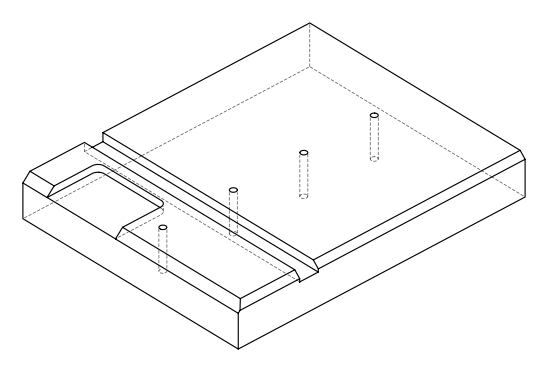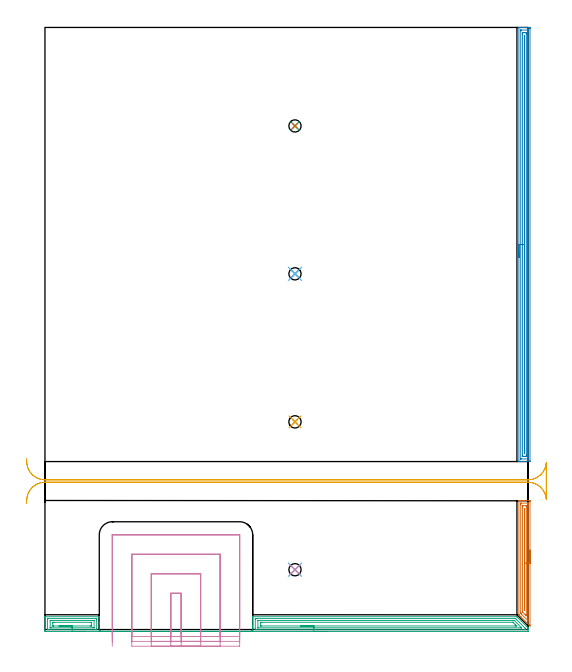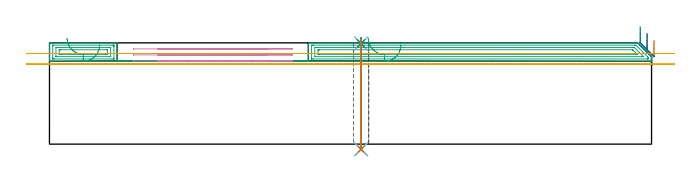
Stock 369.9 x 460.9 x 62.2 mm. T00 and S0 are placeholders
(PLAN: 13 operations, 4 tool changes, 33.5 min)
(1 AREA_MILL | FG_CHAMFER_SURFACE | UGT0205_001 | 3.08 min | 3751 mm3)
(2 AREA_MILL_1 | FG_CHAMFER_SURFACE_1 | UGT0205_001 | 10.78 min | 12182 mm3)
(3 AREA_MILL_2 | FG_CHAMFER_SURFACE_2 | UGT0205_001 | 9.49 min | 22952 mm3)
(4 MILL_SLOT | SLOT_PARTIAL_RECTANGULAR | UGT0201_135 | Follow Part, ap 4.975, ae 75% | 5.54 min | 99917 mm3)
(5 MILL_RECTANGULAR_SLOT | SLOT_RECTANGULAR | UGT0201_006 | Follow Part, ap 7, ae 75% | 3.46 min | 142899 mm3)
(6 SPOT_DRILL | STEP1HOLE | NXT0321_9005460120000 | 0.03 min | 7 mm3)
(7 SPOT_DRILL_1 | STEP1HOLE_1 | NXT0321_9005460120000 | 0.03 min | 6 mm3)
(8 SPOT_DRILL_2 | STEP1HOLE_2 | NXT0321_9005460120000 | 0.03 min | 14 mm3)
(9 SPOT_DRILL_3 | STEP1HOLE_3 | NXT0321_9005460120000 | 0.03 min | 10 mm3)
(10 DRILL_THROUGH_HOLE_INTO_CENTER | STEP1HOLE | NXT0301_065 | 0.27 min | 4282 mm3)
(11 DRILL_THROUGH_HOLE_INTO_CENTER_1 | STEP1HOLE_1 | NXT0301_065 | 0.27 min | 4284 mm3)
(12 DRILL_THROUGH_HOLE_INTO_CENTER_2 | STEP1HOLE_2 | NXT0301_065 | 0.27 min | 4277 mm3)
(13 DRILL_THROUGH_HOLE_INTO_CENTER_3 | STEP1HOLE_3 | NXT0301_065 | 0.27 min | 4307 mm3)
(TOOL UGT0205_001 | Chamfer Mill 20 x 3 x 45 deg. | D20 FL50 Z2)
(TOOL UGT0201_135 | Carbide End Mill 19.9 | D19.9 FL30 Z4)
(TOOL UGT0201_006 | End Mill 28 mm | D28 FL25 Z2)
(TOOL NXT0321_9005460120000 | NC Spot Drill, 142deg, 12mm, Carbide, Uncoated | D12 PA142 FL30 Z2)
(TOOL NXT0301_065 | Carbide Drill 9.4mm [860.1-0940-075A1-MM 2214] | D9.4 PA140 FL98 Z2)
(OP 1 AREA_MILL)
G17 G21 G94 G90
T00 M6
G54
G17 G0 G90 X371.3 Y60.8 S1061 M3
G43 Z72.2 H0
Z63.7
G94 G1 Y60.762 Z62.828 F250.
Y60.648 Z61.963
Y60.459 Z61.112
Y60.197 Z60.28
Y59.863 Z59.474
Y59.46 Z58.7
Y58.992 Z57.964
Y58.46 Z57.272
Y57.871 Z56.629
Y57.228 Z56.04
Y56.536 Z55.508
Y55.8 Z55.04
Y55.026 Z54.637
Y54.22 Z54.303
Y53.388 Z54.041
Y52.536 Z53.852
Y51.672 Z53.738
Y50.8 Z53.7
Y2.942
X371.299 Y2.907 Z53.699
X371.292 Y2.816 Z53.697
X371.291 Y2.815 Z53.699
X371.265 Y2.83 Z53.724
X371.121 Y2.978 Z53.877
X370.976 Y3.122 Z54.02
X370.838 Y3.261 Z54.16
X370.674 Y3.425 Z54.324
X370.539 Y3.559 Z54.457
X370.412 Y3.687 Z54.586
X364.433 Y9.667 Z60.566
X363.076 Y11.023 Z61.922
X362.885 Y11.216 Z62.112
X362.803 Y11.305 Z62.189
X362.8 Y11.47 Z62.2
Y98.622
X362.802 Y98.79 Z62.188
X362.927 Y98.797 Z62.065
X363.059 Y98.8 Z61.941
X363.301 Z61.699
X363.997 Z60.998
X365.217 Z59.78
X365.741 Z59.253
X366.352 Z58.644
X370.713 Z54.284
X370.976 Y98.796 Z54.022
X371.294 Y98.79 Z53.704
X371.298 Y98.505 Z53.701
X371.3 Y98.175 Z53.7
Y97.842
Y50.8
X369.886 Z55.114
Y7.224
X369.885 Y7.001 Z55.115
X369.882 Y6.806 Z55.118
X369.879 Y6.71 Z55.121
X369.876 Y6.685 Z55.124
X369.848 Y6.711 Z55.152
X369.551 Y7.001 Z55.449
X364.869 Y11.681 Z60.131
X364.532 Y12.019 Z60.468
X364.361 Y12.192 Z60.639
X364.276 Y12.282 Z60.724
X364.235 Y12.327 Z60.765
X364.221 Y12.364 Z60.779
X364.216 Y13.033 Z60.784
X364.215 Y13.258 Z60.785
X364.214 Y95.493 Z60.786
X364.215 Y96.163 Z60.785
X364.217 Y96.387 Z60.783
X364.221 Y96.721 Z60.779
X364.23 Y96.79 Z60.77
X364.332 Y96.795 Z60.668
X364.467 Y96.799 Z60.533
X369.231 Y96.8 Z55.769
X369.702 Y96.798 Z55.298
X369.844 Y96.793 Z55.156
X369.871 Y96.791 Z55.129
X369.879 Y96.742 Z55.121
X369.883 Y96.613 Z55.117
X369.884 Y96.387 Z55.116
X369.886 Y95.716 Z55.114
Y95.493
Y50.8
X368.472 Z56.528
X368.471 Y11.355 Z56.529
X368.466 Y10.576 Z56.534
X368.465 Y10.563 Z56.535
X368.432 Y10.576 Z56.568
X368.359 Y10.644 Z56.641
X367.529 Y11.47 Z57.471
X365.741 Y13.258 Z59.259
X365.635 Y13.366 Z59.365
X365.629 Y14.152 Z59.371
Y14.267
Y93.821
X365.633 Y94.599 Z59.367
X365.635 Y94.709 Z59.365
X365.649 Y94.79 Z59.351
X365.741 Y94.792 Z59.259
X366.419 Y94.799 Z58.581
X368.164 Z56.836
X368.359 Y94.794 Z56.641
X368.423 Y94.79 Z56.577
X368.465 Y94.783 Z56.535
X368.467 Y94.715 Z56.533
X368.47 Y94.599 Z56.53
X368.471 Y94.484 Z56.529
X368.472 Y50.8 Z56.528
X367.057 Z57.943
Y15.03
X367.051 Y14.597 Z57.949
X367.049 Y14.547 Z57.951
X367.044 Y14.591 Z57.956
X367.043 Y14.605 Z57.957
Y91.933
X367.048 Y92.367 Z57.952
X367.051 Y92.464 Z57.949
X367.056 Y92.372 Z57.944
X367.057 Y92.358 Z57.943
Y50.8
Y49.928 Z57.981
Y49.064 Z58.095
Y48.212 Z58.283
Y47.38 Z58.546
Y46.574 Z58.88
Y45.8 Z59.282
Y45.064 Z59.751
Y44.372 Z60.282
Y43.729 Z60.872
Y43.14 Z61.515
Y42.608 Z62.207
Y42.14 Z62.943
Y41.737 Z63.716
Y41.403 Z64.522
Y41.141 Z65.354
Y40.952 Z66.206
Y40.838 Z67.071
Y40.8 Z67.943
G0 Z72.2
M5
M2
(OP 2 AREA_MILL_1)
G17 G21 G94 G90
T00 M6
G54
G17 G0 G90 X362.8 Y284.75 S1061 M3
G43 Z72.2 H0
G94 G1 Y284.788 Z71.328 F250.
Y284.902 Z70.464
Y285.091 Z69.612
Y285.353 Z68.78
Y285.687 Z67.974
Y286.09 Z67.2
Y286.558 Z66.464
Y287.09 Z65.772
Y287.679 Z65.129
Y288.322 Z64.54
Y289.014 Z64.008
Y289.75 Z63.54
Y290.524 Z63.137
Y291.33 Z62.803
Y292.162 Z62.541
Y293.013 Z62.352
Y293.878 Z62.238
Y294.75 Z62.2
Y460.741
X362.802 Y460.89 Z62.188
X362.914 Y460.898 Z62.078
X363.031 Y460.9 Z61.968
X363.375 Z61.624
X363.997 Z60.998
X366.052 Z58.945
X366.614 Z58.381
X367.048 Z57.948
X370.695 Z54.302
X370.976 Y460.897 Z54.021
X371.293 Y460.89 Z53.704
X371.298 Y460.624 Z53.701
X371.3 Y460.295 Z53.7
Y459.963
Y129.205
X371.298 Y128.875 Z53.701
X371.293 Y128.61 Z53.704
X370.976 Y128.6 Z54.021
X366.614 Z58.381
X365.18 Z59.817
X363.997 Z60.998
X363.375 Z61.624
X363.031 Z61.968
X362.915 Z62.077
X362.872 Y128.602 Z62.12
X362.802 Y128.61 Z62.188
X362.8 Y128.759 Z62.2
Y294.75
X364.214 Z60.786
X364.215 Y458.287 Z60.785
X364.216 Y458.51 Z60.784
X364.22 Y458.844 Z60.78
X364.221 Y458.879 Z60.779
X364.26 Y458.89 Z60.74
X364.361 Y458.895 Z60.639
X364.489 Y458.899 Z60.511
X369.722 Y458.9 Z55.278
X369.847 Y458.898 Z55.153
X369.872 Y458.894 Z55.128
X369.879 Y458.89 Z55.121
X369.882 Y458.884 Z55.118
X369.884 Y458.854 Z55.116
X369.885 Y458.733 Z55.115
X369.886 Y458.51 Z55.114
X369.885 Y131.213 Z55.115
X369.884 Y130.99 Z55.116
X369.88 Y130.656 Z55.12
X369.879 Y130.621 Z55.121
X369.84 Y130.61 Z55.16
X369.739 Y130.605 Z55.261
X369.611 Y130.601 Z55.389
X364.378 Y130.6 Z60.622
X364.253 Y130.602 Z60.747
X364.228 Y130.606 Z60.772
X364.221 Y130.61 Z60.779
X364.218 Y130.616 Z60.782
X364.216 Y130.646 Z60.784
X364.214 Y130.767 Z60.786
Y130.99
Y294.75
X365.628 Z59.372
Y455.948
X365.63 Y456.725 Z59.37
X365.632 Y456.837 Z59.368
X365.635 Y456.876 Z59.365
X365.639 Y456.89 Z59.361
X365.657 Y456.893 Z59.343
X365.741 Y456.896 Z59.259
X366.443 Y456.9 Z58.557
X367.315 Z57.685
X368.188 Y456.899 Z56.812
X368.359 Y456.897 Z56.641
X368.415 Y456.894 Z56.585
X368.455 Y456.891 Z56.545
X368.465 Y456.839 Z56.535
X368.468 Y456.725 Z56.532
X368.47 Y456.611 Z56.53
X368.472 Y455.833 Z56.528
Y133.552
X368.47 Y132.775 Z56.53
X368.468 Y132.662 Z56.532
X368.465 Y132.624 Z56.535
X368.461 Y132.61 Z56.539
X368.443 Y132.607 Z56.557
X368.359 Y132.604 Z56.641
X367.657 Y132.6 Z57.343
X366.785 Z58.215
X365.912 Y132.601 Z59.088
X365.741 Y132.603 Z59.259
X365.685 Y132.606 Z59.315
X365.645 Y132.609 Z59.355
X365.635 Y132.661 Z59.365
X365.632 Y132.775 Z59.368
X365.63 Y132.889 Z59.37
X365.628 Y133.667 Z59.372
Y294.75
X367.043 Z57.957
Y454.487
X367.044 Y454.5 Z57.956
X367.05 Y454.52 Z57.95
X367.056 Y454.501 Z57.944
X367.057 Y454.487 Z57.943
Y135.437
X367.052 Y135.004 Z57.948
X367.049 Y134.911 Z57.951
X367.044 Y134.998 Z57.956
X367.043 Y135.013 Z57.957
Y294.75
Y295.622 Z57.995
Y296.486 Z58.109
Y297.338 Z58.298
Y298.17 Z58.56
Y298.976 Z58.894
Y299.75 Z59.297
Y300.486 Z59.766
Y301.178 Z60.297
Y301.821 Z60.886
Y302.41 Z61.53
Y302.941 Z62.222
Y303.41 Z62.957
Y303.813 Z63.731
Y304.147 Z64.537
Y304.409 Z65.369
Y304.598 Z66.221
Y304.712 Z67.086
Y304.75 Z67.957
G0 Z72.2
M5
M2
(OP 3 AREA_MILL_2)
G17 G21 G94 G90
T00 M6
G54
G17 G0 G90 X215.827 Y-1.5 S1061 M3
G43 Z72.2 H0
Z60.9
G94 G1 X215.789 Z60.028 F250.
X215.675 Z59.164
X215.486 Z58.312
X215.224 Z57.48
X214.89 Z56.674
X214.487 Z55.9
X214.018 Z55.164
X213.487 Z54.472
X212.898 Z53.829
X212.255 Z53.24
X211.563 Z52.709
X210.827 Z52.24
X210.053 Z51.837
X209.247 Z51.503
X208.415 Z51.241
X207.563 Z51.052
X206.698 Z50.938
X205.827 Z50.9
X41.965
X41.864 Y-1.493 Z50.907
X41.854 Y-1.391 Z51.009
Y-1.3 Z51.1
X42.337
X42.461 Y-1.295 Z51.093
X42.463
X42.465 Y-1.293 Z51.086
X42.47 Y-1.299 Z51.097
X42.471 Y-1.3 Z51.1
X42.485 Y-1.298 Z51.09
X42.492 Y-1.294 Z51.086
X42.5 Z51.092
X42.504 Y-1.292 Z51.086
X42.512 Y-1.297 Z51.094
X42.518 Y-1.3 Z51.1
X42.544 Y-1.297 Z51.087
X42.551 Y-1.293 Z51.085
X42.558 Y-1.294 Z51.089
X42.56 Z51.091
X42.563 Y-1.292 Z51.085
X42.571 Y-1.297 Z51.094
X42.575 Y-1.3 Z51.1
X42.596 Y-1.297 Z51.088
X42.605 Y-1.295 Z51.083
X42.611 Y-1.298 Z51.087
X42.613 Y-1.295 Z51.083
X42.622 Y-1.297 Z51.092
X42.629 Y-1.3 Z51.1
X157.984
X157.986 Y-1.298 Z51.096
X157.989 Y-1.293 Z51.086
X158.015 Y-1.295 Z51.084
X158.022 Y-1.293
X158.028 Z51.088
X158.04 Y-1.297 Z51.095
X158.067 Y-1.3 Z51.1
X158.105 Z51.085
X158.109 Y-1.295 Z51.084
X158.115 Y-1.294 Z51.086
X158.148 Y-1.296 Z51.093
X158.199 Y-1.299 Z51.099
X158.514 Y-1.297 Z51.096
X159. Y-1.3 Z51.1
Y-1.112 Z51.283
Y1.997 Z54.392
Y2.396 Z54.79
Y3.194 Z55.594
Y9.447 Z61.846
X159.01 Y9.8 Z62.2
X361.157
X361.295 Y9.797 Z62.189
X361.398 Y9.704 Z62.101
X369.696 Y1.404 Z53.803
X369.79 Y1.3 Z53.695
X369.8 Y1.2 Z53.599
Y1.081 Z53.48
Y0.404 Z52.803
Y-0.235 Z52.161
Y-1.431 Z50.966
X369.797 Y-1.491 Z50.905
X369.44 Y-1.5 Z50.9
X205.827
Y-0.086 Z52.314
X161.932 Y-0.085 Z52.315
X161.192 Y-0.081 Z52.319
X161.033 Y-0.079 Z52.321
X161.01 Y-0.066 Z52.334
X161.004 Y-0.05 Z52.35
X161.001 Y0.642 Z53.042
X161. Y0.831 Z53.231
X161.001 Y7.845 Z60.245
X161.006 Y8.034 Z60.434
X161.016 Y8.379 Z60.779
X161.192 Y8.382 Z60.782
X161.345 Y8.384 Z60.784
X162.084 Y8.386 Z60.786
X162.236
X359.371 Y8.385 Z60.785
X359.524
X360.264 Y8.379 Z60.779
X360.991 Y7.658 Z60.058
X361.157 Y7.493 Z59.893
X367.406 Y1.243 Z53.643
X367.703 Y0.938 Z53.338
X367.775 Y0.863 Z53.263
X367.79 Y0.771 Z53.171
X367.792 Y0.642 Z53.042
X367.791 Y0.264 Z52.664
X367.767 Y-0.079 Z52.321
X367.406 Y-0.084 Z52.316
X367.253 Y-0.085 Z52.315
X205.827 Y-0.086 Z52.314
Y1.328 Z53.728
X163.171 Y1.329 Z53.729
X163.074 Y1.33 Z53.73
X163.058
X163.014 Y1.335 Z53.735
X163.001 Y1.496 Z53.896
X163. Y6.781 Z59.181
X163.003 Y6.888 Z59.288
X163.006 Y6.94 Z59.34
X163.009 Y6.961 Z59.361
X163.094 Y6.964 Z59.364
X163.482 Y6.97 Z59.37
X163.676 Y6.971 Z59.371
X358.479
X359.182 Y6.967 Z59.367
X359.221 Y6.965 Z59.365
X359.317 Y6.878 Z59.278
X359.371 Y6.829 Z59.229
X364.681 Y1.519 Z53.919
X364.728 Y1.472 Z53.872
X364.845 Y1.343 Z53.743
X364.825 Y1.335 Z53.735
X364.812 Y1.332 Z53.732
X364.728 Y1.33 Z53.73
X364.029 Y1.329 Z53.729
X363.835 Y1.328 Z53.728
X205.827
Y2.743 Z55.143
X165.655
X165.301 Y2.744 Z55.144
X165.036 Y2.748 Z55.148
X165.011 Y2.749 Z55.149
X165.008 Y2.784 Z55.184
X165.004 Y2.869 Z55.269
X165. Y3.039 Z55.439
X165.001 Y5.027 Z57.427
X165.004 Y5.349 Z57.749
X165.008 Y5.509 Z57.909
X165.01 Y5.544 Z57.944
X165.04 Y5.55 Z57.95
X165.12 Y5.553 Z57.953
X165.655 Y5.556 Z57.956
X166.008 Y5.557 Z57.957
X358.074
X358.141 Y5.556 Z57.956
X358.174 Y5.553 Z57.953
X358.186 Y5.551 Z57.951
X358.217 Y5.523 Z57.923
X358.479 Y5.271 Z57.671
X360.264 Y3.487 Z55.887
X360.474 Y3.273 Z55.673
X360.677 Y3.062 Z55.462
X360.966 Y2.749 Z55.149
X360.8 Y2.747 Z55.147
X360.264 Y2.744 Z55.144
X359.911 Y2.743 Z55.143
X205.827
X204.955 Z55.181
X204.09 Z55.295
X203.239 Z55.483
X202.407 Z55.746
X201.601 Z56.08
X200.827 Z56.482
X200.091 Z56.951
X199.399 Z57.482
X198.756 Z58.072
X198.166 Z58.715
X197.635 Z59.407
X197.167 Z60.143
X196.764 Z60.917
X196.43 Z61.723
X196.168 Z62.555
X195.979 Z63.406
X195.865 Z64.271
X195.827 Z65.143
G0 Z72.2
X30.8 Y-1.5
Z60.9
G1 X30.762 Z60.028
X30.648 Z59.164
X30.459 Z58.312
X30.197 Z57.48
X29.863 Z56.674
X29.46 Z55.9
X28.992 Z55.164
X28.46 Z54.472
X27.871 Z53.829
X27.228 Z53.24
X26.536 Z52.709
X25.8 Z52.24
X25.026 Z51.837
X24.22 Z51.503
X23.388 Z51.241
X22.536 Z51.052
X21.672 Z50.938
X20.8 Z50.9
X0.727
X0.48 Y-1.498 Z50.902
X0.009 Y-1.491 Z50.905
X0.004 Y-1.112 Z51.284
X0. Y-0.635 Z51.76
Y4.15 Z56.544
Y4.951 Z57.35
Y9.412 Z61.81
X0.002 Y9.736 Z62.134
X0.01 Y9.795 Z62.193
X0.038 Y9.8 Z62.2
X41.562
X41.59 Y9.795 Z62.193
X41.6 Y9.733 Z62.131
Y4.951 Z57.35
Y4.153 Z56.547
Y-0.711 Z51.685
X41.599 Y-1.112 Z51.284
X41.596 Y-1.348 Z51.052
X41.591 Y-1.493 Z50.907
X41.507 Y-1.496 Z50.904
X41.12 Y-1.5 Z50.9
X20.8
Y-0.086 Z52.314
X2.98 Y-0.085 Z52.315
X2.247 Y-0.081 Z52.319
X2.09 Y-0.079 Z52.321
X2.009 Y-0.071 Z52.329
X2.007 Y-0.051 Z52.349
X2.002 Y0.008 Z52.408
X2. Y0.642 Z53.042
Y0.887 Z53.287
Y7.902 Z60.302
X2.003 Y8.148 Z60.548
X2.007 Y8.311 Z60.711
X2.01 Y8.368 Z60.768
X2.023 Y8.379 Z60.779
X2.064 Y8.381 Z60.781
X2.247 Y8.384 Z60.784
X2.397 Y8.385 Z60.785
X38.62
X39.353 Y8.381 Z60.781
X39.51 Y8.379 Z60.779
X39.591 Y8.371 Z60.771
X39.593 Y8.351 Z60.751
X39.598 Y8.292 Z60.692
X39.6 Y7.658 Z60.058
Y7.413 Z59.813
Y0.397 Z52.797
X39.597 Y0.152 Z52.552
X39.593 Y-0.011 Z52.389
X39.59 Y-0.068 Z52.332
X39.577 Y-0.079 Z52.321
X39.536 Y-0.081 Z52.319
X39.353 Y-0.084 Z52.316
X39.203 Y-0.085 Z52.315
X20.8 Y-0.086 Z52.314
Y1.328 Z53.728
X4.897 Y1.329 Z53.729
X4.202 Y1.332 Z53.732
X4.014 Y1.336 Z53.736
X4.001 Y1.519 Z53.919
X4. Y1.533 Z53.933
X4.001 Y6.794 Z59.194
X4.014 Y6.964 Z59.364
X4.706 Y6.97 Z59.37
X4.897 Y6.971 Z59.371
X36.703
X37.398 Y6.968 Z59.368
X37.586 Y6.964 Z59.364
X37.599 Y6.781 Z59.181
X37.6 Y6.767 Z59.167
X37.599 Y1.506 Z53.906
X37.586 Y1.336 Z53.736
X36.894 Y1.33 Z53.73
X36.703 Y1.329 Z53.729
X20.8 Y1.328 Z53.728
Y2.743 Z55.143
X6.664
X6.314 Y2.744 Z55.144
X6.041 Y2.748 Z55.148
X6.017 Y2.749 Z55.149
X6.01 Y2.781 Z55.181
X6.005 Y2.872 Z55.272
X6. Y3.055 Z55.455
X6.001 Y5.027 Z57.427
X6.005 Y5.357 Z57.757
X6.01 Y5.521 Z57.921
X6.016 Y5.551 Z57.951
X6.054 Y5.553 Z57.953
X6.132 Y5.556 Z57.956
X6.664 Y5.557 Z57.957
X7.013
X34.936
X35.286 Y5.556 Z57.956
X35.559 Y5.552 Z57.952
X35.583 Y5.551 Z57.951
X35.59 Y5.519 Z57.919
X35.595 Y5.428 Z57.828
X35.6 Y5.245 Z57.645
X35.599 Y3.273 Z55.673
X35.595 Y2.943 Z55.343
X35.59 Y2.779 Z55.179
X35.584 Y2.749 Z55.149
X35.546 Y2.747 Z55.147
X35.468 Y2.744 Z55.144
X34.936 Y2.743 Z55.143
X34.587
X20.8
X19.928 Z55.181
X19.064 Z55.295
X18.212 Z55.483
X17.38 Z55.746
X16.574 Z56.08
X15.8 Z56.482
X15.064 Z56.951
X14.372 Z57.482
X13.729 Z58.072
X13.14 Z58.715
X12.608 Z59.407
X12.14 Z60.143
X11.737 Z60.917
X11.403 Z61.722
X11.141 Z62.555
X10.952 Z63.406
X10.838 Z64.271
X10.8 Z65.143
G0 Z72.2
M5
M2
(OP 4 MILL_SLOT)
G17 G21 G94 G90
T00 M6
G54
G17 G0 G90 X104.275 Y-5.35 S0 M3
G43 Z72.2 H0
Z58.5
G94 G1 Y-2.35 F250.
Y27.775 F500.
X96.325
Y-2.35
Y-5.35 F250.
X119.2 F500.
Y-2.35 F250.
Y42.7 F500.
X81.4
Y-2.35
Y-5.35 F250.
X134.125 F500.
Y-2.35 F250.
Y57.625 F500.
X66.475
Y-2.35
Y-5.35 F250.
X149.05 F500.
Y-2.35 F250.
Y72.5 F500.
X149.052 Y72.53
X149.03 Y72.552
X149. Y72.55
X51.6
X51.57 Y72.552
X51.548 Y72.53
X51.55 Y72.5
Y-2.35
Y-5.35 F250.
G0 Z72.2
X104.275 Y-9.05
Z54.8
G1 Y-6.05
Y27.775 F500.
X96.325
Y-6.05
Y-9.05 F250.
X119.2 F500.
Y-6.05 F250.
Y42.7 F500.
X81.4
Y-6.05
Y-9.05 F250.
X134.125 F500.
Y-6.05 F250.
Y57.625 F500.
X66.475
Y-6.05
Y-9.05 F250.
X149.05 F500.
Y-6.05 F250.
Y72.5 F500.
X149.052 Y72.53
X149.03 Y72.552
X149. Y72.55
X51.6
X51.57 Y72.552
X51.548 Y72.53
X51.55 Y72.5
Y-6.05
Y-9.05 F250.
G0 Z72.2
X104.275 Y-12.749
Z51.1
G1 Y-9.749
Y27.775 F500.
X96.325
Y-9.749
Y-12.749 F250.
X119.2
Y-9.749
Y42.7 F500.
X81.4
Y-9.749
Y-12.749 F250.
X134.125
Y-9.749
Y57.625 F500.
X66.475
Y-9.749
Y-12.749 F250.
X149.05
Y-9.749
Y72.5 F500.
X149.052 Y72.53
X149.03 Y72.552
X149. Y72.55
X51.6
X51.57 Y72.552
X51.548 Y72.53
X51.55 Y72.5
Y-9.749
Y-12.749 F250.
G0 Z72.2
M5
M2
(OP 5 MILL_RECTANGULAR_SLOT)
G17 G21 G94 G90
T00 M6
G54
G17 G0 G90 X-14.166 Y96.722 S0 M3
G43 Z72.2 H0
Z55.7
G94 G1 X-13.97 Y99.716 F250.
G2 X0. Y112.8 R14. F500.
G1 X369.8
G2 X383.687 Y100.573 R14.
G1 X383.717 Y100.57
G3 X383.8 Y102.091 R14.
G1 Y125.42
G3 X383.724 Y126.881 R14.
G1 X383.694 Y126.878
G2 X369.8 Y114.6 R14.
G1 X0.
G2 X-13.97 Y127.684 R14.
G1 X-14.166 Y130.678 F250.
G0 Y96.722 Z49.2
G1 X-13.97 Y99.716
G2 X0. Y112.8 R14. F500.
G1 X369.8
G2 X383.77 Y99.716 R14.
G1 X383.8
Y127.684
X383.77
G2 X369.8 Y114.6 R14.
G1 X0.
G2 X-13.97 Y127.684 R14.
G1 X-14.166 Y130.678 F250.
G0 Z72.2
M5
M2
(OP 6 SPOT_DRILL)
G17 G21 G94 G90
T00 M6
G54
G17 G0 G90 X191.4 Y45.8 S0 M3
G43 Z72.2 H0
G94 G81 G98 Z61.787 F250. R65.2
G80
M5
M2
(OP 7 SPOT_DRILL_1)
G17 G21 G94 G90
T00 M6
G54
G17 G0 G90 X191.4 Y159. S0 M3
G43 Z72.2 H0
G94 G81 G98 Z61.787 F250. R65.2
G80
M5
M2
(OP 8 SPOT_DRILL_2)
G17 G21 G94 G90
T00 M6
G54
G17 G0 G90 X191.4 Y272.3 S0 M3
G43 Z72.2 H0
G94 G81 G98 Z61.787 F250. R65.2
G80
M5
M2
(OP 9 SPOT_DRILL_3)
G17 G21 G94 G90
T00 M6
G54
G17 G0 G90 X191.4 Y385.5 S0 M3
G43 Z72.2 H0
G94 G81 G98 Z61.787 F250. R65.2
G80
M5
M2
(OP 10 DRILL_THROUGH_HOLE_INTO_CENTER)
G17 G21 G94 G90
T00 M6
G54
G17 G0 G90 X191.4 Y45.8 S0 M3
G43 Z72.2 H1
G94 G73 G98 Z-3.211 F250. Q9.344 R64.2
G80
M5
M2
(OP 11 DRILL_THROUGH_HOLE_INTO_CENTER_1)
G17 G21 G94 G90
T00 M6
G54
G17 G0 G90 X191.4 Y159. S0 M3
G43 Z72.2 H1
G94 G73 G98 Z-3.211 F250. Q9.344 R64.2
G80
M5
M2
(OP 12 DRILL_THROUGH_HOLE_INTO_CENTER_2)
G17 G21 G94 G90
T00 M6
G54
G17 G0 G90 X191.4 Y272.3 S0 M3
G43 Z72.2 H1
G94 G73 G98 Z-3.211 F250. Q9.344 R64.2
G80
M5
M2
(OP 13 DRILL_THROUGH_HOLE_INTO_CENTER_3)
G17 G21 G94 G90
T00 M6
G54
G17 G0 G90 X191.4 Y385.5 S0 M3
G43 Z72.2 H1
G94 G73 G98 Z-3.211 F250. Q9.344 R64.2
G80
M5
M2
